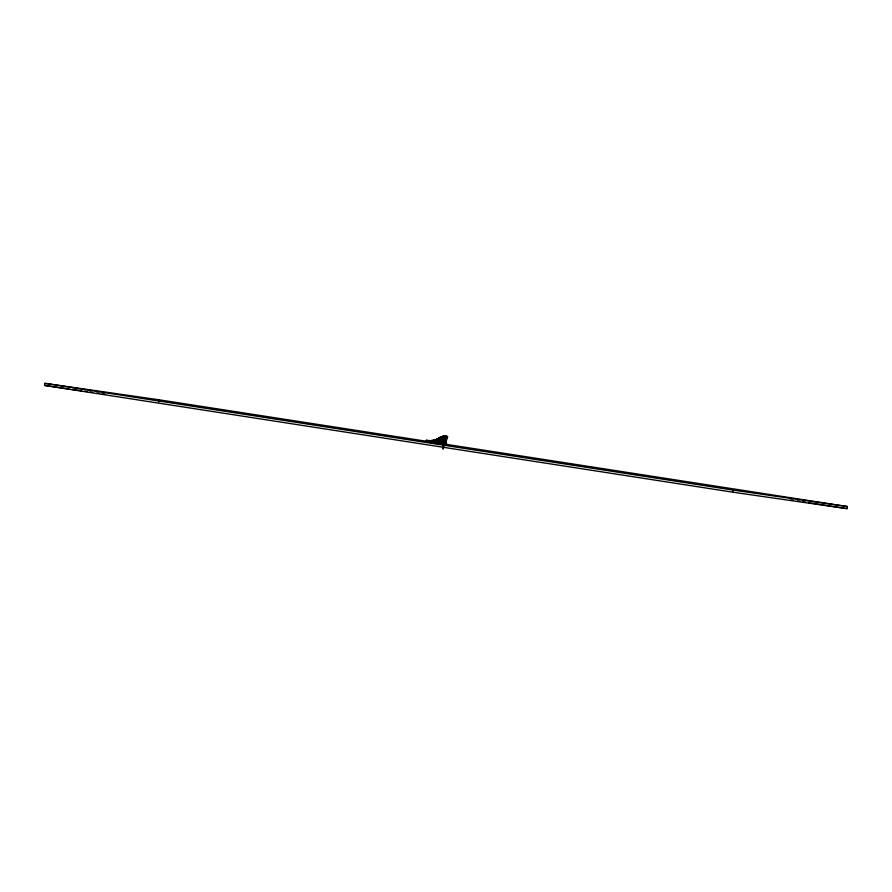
<?xml version="1.0" encoding="UTF-8"?>
<svg xmlns="http://www.w3.org/2000/svg" width="892" height="892" viewBox="0 0 892 892"><rect width="100%" height="100%" fill="white"/><g stroke="black" fill="none" stroke-linecap="round" stroke-linejoin="round"><path stroke-width="1.34" d="M428.952 442.287L429.465 440.525L429.375 441.964M429.152 442.32C428.851 439.812 429.888 443.123 428.472 442.209L429.197 440.693M431.561 440.615L431.561 441.663L431.36 440.436L430.836 441.15L431.36 440.436M429.409 442.354L429.431 441.306C430.903 438.752 428.874 444.573 429.398 441.239L430.167 440.559L430.1 441.908M429.877 441.217L430.1 442.465L430.111 441.261C430.234 440.748 430.29 440.581 430.591 441.808M430.368 441.774L430.613 440.67M430.591 441.228L430.557 442.532L430.357 441.194C431.75 441.718 430.78 440.18 430.613 441.295M430.836 441.15L431.014 442.599L431.081 441.261M431.55 441.139L431.483 442.677L431.315 441.105C432.743 440.994 431.695 440.224 431.561 441.205M429.576 442.053L429.465 440.525M431.806 441.038L431.94 442.744L432.542 440.369L431.817 441.116M432.141 442.778L432.285 440.96C433.445 440.458 433.055 440.581 432.297 441.038L432.397 442.822L432.297 441.038M432.776 440.871L432.854 442.889L433.278 440.169M428.372 442.164L428.539 440.503L428.628 442.164M445.933 444.918L446.546 437.805L445.911 444.918M446.145 444.952C444.896 443.748 448.643 433.69 446.546 437.805M433.256 440.771L433.311 442.956L433.991 440.102L433.501 440.882M446.134 437.626L445.699 444.885L446.134 437.626L447.148 436.366L446.134 437.626C446.736 435.185 447.784 438.095 446.903 436.456M427.915 442.12L428.071 440.47L427.513 441.205C427.458 443.893 428.338 438.563 427.045 441.172C426.978 443.759 427.881 438.529 426.577 441.127L426.655 441.93M428.138 442.153C428.651 438.139 426.956 444.907 425.64 441.016C426.9 438.429 426.198 443.569 426.108 441.072L426.911 440.38L426.722 441.93L426.911 440.38L426.376 441.161C426.922 442.465 426.053 439.232 426.432 441.897M433.545 443.001L433.746 440.659L434.248 439.957L434.549 440.793L434.738 439.823C434.883 441.596 436.199 438.897 435.24 440.291M434.348 440.659L434.482 439.99L433.523 442.99M445.744 437.537C444.105 457.685 445.9 431.851 446.591 437.024M434.214 443.101L434.738 439.823M444.55 444.707C444.361 441.306 446.223 434.449 446.379 436.946M434.75 440.458L434.694 443.179L435.463 439.711L434.973 440.492M435.229 440.213L435.151 443.246L435.441 439.834M426.967 441.975L427.112 440.537M444.472 437.125L443.87 444.595L445.353 436.121L444.484 437.192M444.038 437.058L443.413 444.528L444.038 437.058L444.662 436.077L444.038 437.058L444.662 436.077L445.03 436.768M436.3 443.424C438.206 428.885 435.263 452.534 436.221 439.343L435.374 443.279L436.589 439.901M442.7 444.417L443.603 437.013L444.428 436.121L442.945 444.45L443.614 437.091M437.894 439.132L436.98 443.525L437.247 439.388L437.961 438.73L437.192 443.558M443.402 437.125L442.488 444.383L442.789 436.277L443.168 437.08L443.96 436.166L442.956 436.734M443.246 436.311L441.785 444.272L442.711 437.024L443.257 436.188L443.658 436.701M441.808 444.272L442.945 437.136L442.298 436.4L440.871 444.127L441.785 437.169L442.51 436.567M426.019 441.83L426.186 440.425M441.339 444.205L442.254 437.08C438.875 435.642 439.968 453.615 441.061 437.493L441.551 436.779L441.061 437.493M438.128 443.703L438.797 438.652L439.265 437.883L439.656 438.418M439.31 438.251L438.819 443.815L439.533 438.284L440.537 437.281L439.734 443.96L441.049 437.013L440.336 437.671M441.317 437.37L440.659 444.105L441.54 437.325L443.012 436.322L442.488 437.192L441.796 436.679M440.882 444.138L441.796 437.247M440.012 437.604L440.537 437.281L440.057 437.972C437.27 458.232 442.176 423.711 438.362 443.748C437.727 442.254 440.258 435.998 438.106 439.288M439.054 443.848L439.823 437.939M439.968 443.993L440.838 437.537L441.317 436.745L442.031 437.281M439.243 438.005L439.265 437.883C437.47 437.604 436.957 450.928 438.641 438.897M443.714 436.255L443.893 436.623M436.277 443.424L437.448 438.964L436.734 439.622M442.666 443.781L847.4 506.556L847.077 508.652L732.934 492.206L44.6 385.444L44.923 383.348L159.066 399.794L427.513 441.428M158.743 401.891L159.066 399.794M437.626 442.109L446.613 443.603M446.268 443.547L437.66 441.875M732.934 492.206L733.257 490.109L847.4 506.556M436.221 439.343L436.366 439.868M436.433 439.5C435.664 441.15 435.709 438.73 436.065 440.224M445.788 436.277C443.558 439.388 440.737 463.795 445.81 436.155L445.141 437.325M446.245 436.322L445.331 437.403M447.572 436.601L447.695 437.325M434.95 439.979L434.828 440.581M434.46 440.113L434.549 440.793M433.969 440.235L434.047 440.971L433.757 440.068M432.52 440.492L432.553 441.406M437.359 439.5L437.225 438.931L437.593 439.544M436.868 439.633L436.478 439.957M445.253 436.768L445.119 436.088L445.476 436.801M428.729 440.681L428.015 441.284C428.216 443.837 428.717 438.719 428.238 441.317M428.26 440.648L427.77 441.295M429.844 441.93L439.912 443.346M445.967 437.571L446.457 436.366M443.848 437.125L444.417 436.244M437.481 439.511L438.24 438.451L438.619 439.009M434.482 440.637L434.962 439.856L435.051 440.615M432.531 441.072L432.765 440.38M44.6 385.444L69.353 389.012M72.107 389.403L81.73 390.796M84.484 391.187L87.226 391.588M89.981 391.978L92.735 392.38M96.86 392.971L99.614 393.372M102.357 393.762L105.111 394.164M425.941 441.819L425.874 441.049M427.313 442.031L427.837 440.47L427.123 441.997M428.695 442.242L428.45 441.239M441.551 437.403L440.815 436.98L441.194 437.526M441.328 444.205L442.488 437.192M444.539 444.707L445.554 437.437M44.923 383.348L733.257 490.109M790.635 499.899L793.389 500.323M797.515 500.958L800.269 501.393M803.023 501.817L805.777 502.241M808.531 502.664L847.077 508.652M443.96 436.166L444.105 436.768M427.569 440.581L427.413 442.042L427.569 440.581M429.699 440.559L428.929 441.25L429.699 440.559"/></g></svg>
